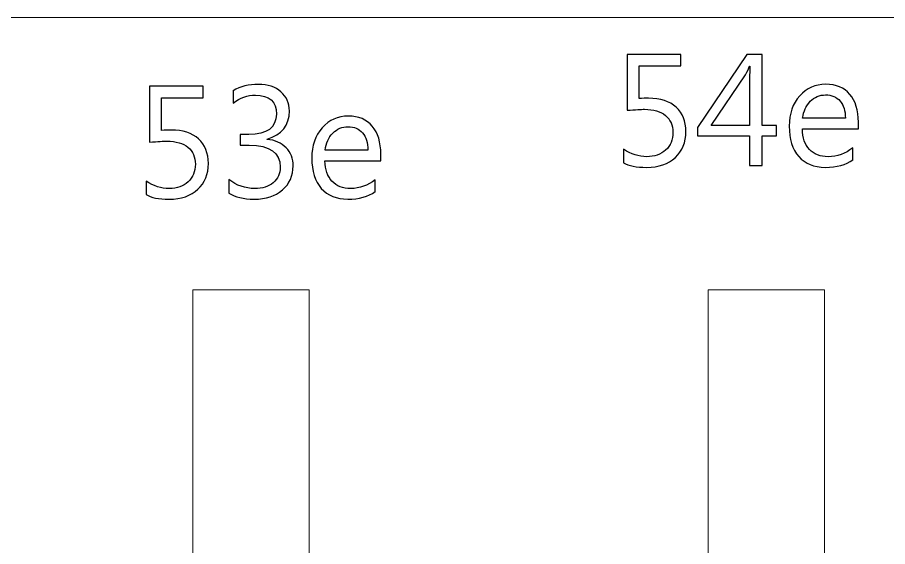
# Model space of a CAD drawing. Header units: centimetres. Extents: x -196 to 200, y -267 to 229.
# Drawn here: x -24.11 to -0.68, y 214.3 to 228.55 of the extents above; entities that cross this region are included whole.
import ezdxf

# ---------------------------------------------------------------- set-up
doc = ezdxf.new("R2010")
doc.units = ezdxf.units.CM
doc.header["$MEASUREMENT"] = 0
doc.layers.add('Camada 1', color=7, linetype='Continuous')
doc.layers.add('Camada 2', color=20, linetype='Continuous')

msp = doc.modelspace()

# ---------------------------------------------------------------- linework, layer by layer
at = {"layer": 'Camada 1', "lineweight": 9}
for points in [[(-19.381, 206.905), (-16.255, 206.905), (-16.255, 221.217), (-19.381, 221.217), (-19.381, 206.905)], [(-5.51, 206.905), (-2.383, 206.905), (-2.383, 221.217), (-5.51, 221.217), (-5.51, 206.905)]]:
    msp.add_lwpolyline(points, close=True, dxfattribs=at)
msp.add_open_spline([(-57.606, 228.547), (-57.606, 228.547), (21.941, 228.547), (21.941, 228.547), (21.941, 228.547), (21.941, 228.547), (21.941, 199.663), (21.941, 199.663), (21.941, 199.663), (21.941, 199.663), (-57.606, 199.666), (-57.606, 199.666), (-57.606, 199.666), (-57.606, 199.666), (-57.606, 228.547), (-57.606, 228.547)], degree=3, knots=[0, 0, 0, 0, 0.2, 0.2, 0.2, 0.2, 0.4, 0.4, 0.4, 0.4, 0.6, 0.6, 0.6, 0.6, 1, 1, 1, 1], dxfattribs=at)
at = {"layer": 'Camada 2'}
for points, knots in [([(-7.791, 224.635), (-7.791, 224.635), (-7.791, 224.997), (-7.791, 224.997), (-7.791, 224.997), (-7.586, 224.864), (-7.379, 224.797), (-7.168, 224.797), (-7.168, 224.797), (-6.956, 224.797), (-6.786, 224.857), (-6.657, 224.976), (-6.657, 224.976), (-6.528, 225.095), (-6.463, 225.253), (-6.463, 225.451), (-6.463, 225.451), (-6.463, 225.646), (-6.53, 225.799), (-6.661, 225.909), (-6.661, 225.909), (-6.793, 226.018), (-6.982, 226.073), (-7.228, 226.073), (-7.228, 226.073), (-7.311, 226.073), (-7.468, 226.064), (-7.697, 226.048), (-7.697, 226.048), (-7.697, 226.048), (-7.697, 227.55), (-7.697, 227.55), (-7.697, 227.55), (-7.697, 227.55), (-6.25, 227.55), (-6.25, 227.55), (-6.25, 227.55), (-6.25, 227.55), (-6.25, 227.242), (-6.25, 227.242), (-6.25, 227.242), (-6.25, 227.242), (-7.372, 227.242), (-7.372, 227.242), (-7.372, 227.242), (-7.372, 227.242), (-7.372, 226.363), (-7.372, 226.363), (-7.372, 226.363), (-7.281, 226.369), (-7.196, 226.372), (-7.118, 226.372), (-7.118, 226.372), (-6.798, 226.372), (-6.551, 226.291), (-6.376, 226.131), (-6.376, 226.131), (-6.201, 225.971), (-6.113, 225.751), (-6.113, 225.473), (-6.113, 225.473), (-6.113, 225.184), (-6.207, 224.951), (-6.396, 224.776), (-6.396, 224.776), (-6.584, 224.599), (-6.843, 224.511), (-7.171, 224.511), (-7.171, 224.511), (-7.448, 224.511), (-7.654, 224.552), (-7.791, 224.635)], [0, 0, 0, 0, 0.052632, 0.052632, 0.052632, 0.052632, 0.105263, 0.105263, 0.105263, 0.105263, 0.157895, 0.157895, 0.157895, 0.157895, 0.210526, 0.210526, 0.210526, 0.210526, 0.263158, 0.263158, 0.263158, 0.263158, 0.315789, 0.315789, 0.315789, 0.315789, 0.368421, 0.368421, 0.368421, 0.368421, 0.421053, 0.421053, 0.421053, 0.421053, 0.473684, 0.473684, 0.473684, 0.473684, 0.526316, 0.526316, 0.526316, 0.526316, 0.578947, 0.578947, 0.578947, 0.578947, 0.631579, 0.631579, 0.631579, 0.631579, 0.684211, 0.684211, 0.684211, 0.684211, 0.736842, 0.736842, 0.736842, 0.736842, 0.789474, 0.789474, 0.789474, 0.789474, 0.842105, 0.842105, 0.842105, 0.842105, 0.894737, 0.894737, 0.894737, 0.894737, 1, 1, 1, 1]), ([(-3.676, 225.356), (-3.676, 225.356), (-4.061, 225.356), (-4.061, 225.356), (-4.061, 225.356), (-4.061, 225.356), (-4.061, 224.562), (-4.061, 224.562), (-4.061, 224.562), (-4.061, 224.562), (-4.398, 224.562), (-4.398, 224.562), (-4.398, 224.562), (-4.398, 224.562), (-4.398, 225.356), (-4.398, 225.356), (-4.398, 225.356), (-4.398, 225.356), (-5.802, 225.356), (-5.802, 225.356), (-5.802, 225.356), (-5.802, 225.356), (-5.802, 225.579), (-5.802, 225.579), (-5.802, 225.579), (-5.802, 225.579), (-4.472, 227.55), (-4.472, 227.55), (-4.472, 227.55), (-4.472, 227.55), (-4.061, 227.55), (-4.061, 227.55), (-4.061, 227.55), (-4.061, 227.55), (-4.061, 225.633), (-4.061, 225.633), (-4.061, 225.633), (-4.061, 225.633), (-3.676, 225.633), (-3.676, 225.633), (-3.676, 225.633), (-3.676, 225.633), (-3.676, 225.356), (-3.676, 225.356)], [0, 0, 0, 0, 0.083333, 0.083333, 0.083333, 0.083333, 0.166667, 0.166667, 0.166667, 0.166667, 0.25, 0.25, 0.25, 0.25, 0.333333, 0.333333, 0.333333, 0.333333, 0.416667, 0.416667, 0.416667, 0.416667, 0.5, 0.5, 0.5, 0.5, 0.583333, 0.583333, 0.583333, 0.583333, 0.666667, 0.666667, 0.666667, 0.666667, 0.75, 0.75, 0.75, 0.75, 0.833333, 0.833333, 0.833333, 0.833333, 1, 1, 1, 1]), ([(-4.398, 225.633), (-4.398, 225.633), (-4.398, 226.924), (-4.398, 226.924), (-4.398, 226.924), (-4.398, 227.016), (-4.395, 227.119), (-4.389, 227.233), (-4.389, 227.233), (-4.389, 227.233), (-4.398, 227.233), (-4.398, 227.233), (-4.398, 227.233), (-4.417, 227.183), (-4.455, 227.106), (-4.512, 227.004), (-4.512, 227.004), (-4.512, 227.004), (-5.431, 225.633), (-5.431, 225.633), (-5.431, 225.633), (-5.431, 225.633), (-4.398, 225.633), (-4.398, 225.633)], [0, 0, 0, 0, 0.142857, 0.142857, 0.142857, 0.142857, 0.285714, 0.285714, 0.285714, 0.285714, 0.428571, 0.428571, 0.428571, 0.428571, 0.571429, 0.571429, 0.571429, 0.571429, 0.714286, 0.714286, 0.714286, 0.714286, 1, 1, 1, 1]), ([(-18.412, 223.816), (-18.412, 223.816), (-18.412, 224.183), (-18.412, 224.183), (-18.412, 224.183), (-18.208, 224.021), (-17.977, 223.94), (-17.72, 223.94), (-17.72, 223.94), (-17.511, 223.94), (-17.345, 223.992), (-17.22, 224.096), (-17.22, 224.096), (-17.096, 224.201), (-17.034, 224.342), (-17.034, 224.518), (-17.034, 224.518), (-17.034, 224.909), (-17.311, 225.105), (-17.865, 225.105), (-17.865, 225.105), (-17.865, 225.105), (-18.113, 225.105), (-18.113, 225.105), (-18.113, 225.105), (-18.113, 225.105), (-18.113, 225.395), (-18.113, 225.395), (-18.113, 225.395), (-18.113, 225.395), (-17.877, 225.395), (-17.877, 225.395), (-17.877, 225.395), (-17.383, 225.395), (-17.136, 225.579), (-17.136, 225.945), (-17.136, 225.945), (-17.136, 226.284), (-17.325, 226.454), (-17.702, 226.454), (-17.702, 226.454), (-17.912, 226.454), (-18.111, 226.383), (-18.297, 226.24), (-18.297, 226.24), (-18.297, 226.24), (-18.297, 226.573), (-18.297, 226.573), (-18.297, 226.573), (-18.105, 226.687), (-17.878, 226.744), (-17.617, 226.744), (-17.617, 226.744), (-17.365, 226.744), (-17.164, 226.677), (-17.012, 226.544), (-17.012, 226.544), (-16.862, 226.41), (-16.786, 226.24), (-16.786, 226.031), (-16.786, 226.031), (-16.786, 225.638), (-16.986, 225.385), (-17.386, 225.272), (-17.386, 225.272), (-17.386, 225.272), (-17.386, 225.264), (-17.386, 225.264), (-17.386, 225.264), (-17.172, 225.243), (-17.001, 225.168), (-16.874, 225.037), (-16.874, 225.037), (-16.747, 224.907), (-16.684, 224.745), (-16.684, 224.551), (-16.684, 224.551), (-16.684, 224.282), (-16.78, 224.066), (-16.973, 223.901), (-16.973, 223.901), (-17.165, 223.736), (-17.419, 223.654), (-17.734, 223.654), (-17.734, 223.654), (-18.018, 223.654), (-18.244, 223.708), (-18.412, 223.816)], [0, 0, 0, 0, 0.043478, 0.043478, 0.043478, 0.043478, 0.086957, 0.086957, 0.086957, 0.086957, 0.130435, 0.130435, 0.130435, 0.130435, 0.173913, 0.173913, 0.173913, 0.173913, 0.217391, 0.217391, 0.217391, 0.217391, 0.26087, 0.26087, 0.26087, 0.26087, 0.304348, 0.304348, 0.304348, 0.304348, 0.347826, 0.347826, 0.347826, 0.347826, 0.391304, 0.391304, 0.391304, 0.391304, 0.434783, 0.434783, 0.434783, 0.434783, 0.478261, 0.478261, 0.478261, 0.478261, 0.521739, 0.521739, 0.521739, 0.521739, 0.565217, 0.565217, 0.565217, 0.565217, 0.608696, 0.608696, 0.608696, 0.608696, 0.652174, 0.652174, 0.652174, 0.652174, 0.695652, 0.695652, 0.695652, 0.695652, 0.73913, 0.73913, 0.73913, 0.73913, 0.782609, 0.782609, 0.782609, 0.782609, 0.826087, 0.826087, 0.826087, 0.826087, 0.869565, 0.869565, 0.869565, 0.869565, 0.913043, 0.913043, 0.913043, 0.913043, 1, 1, 1, 1]), ([(-1.47, 225.544), (-1.47, 225.544), (-2.977, 225.544), (-2.977, 225.544), (-2.977, 225.544), (-2.971, 225.305), (-2.907, 225.121), (-2.785, 224.992), (-2.785, 224.992), (-2.663, 224.861), (-2.495, 224.797), (-2.282, 224.797), (-2.282, 224.797), (-2.041, 224.797), (-1.821, 224.877), (-1.619, 225.036), (-1.619, 225.036), (-1.619, 225.036), (-1.619, 224.716), (-1.619, 224.716), (-1.619, 224.716), (-1.806, 224.579), (-2.055, 224.511), (-2.363, 224.511), (-2.363, 224.511), (-2.664, 224.511), (-2.9, 224.608), (-3.073, 224.802), (-3.073, 224.802), (-3.245, 224.996), (-3.331, 225.269), (-3.331, 225.621), (-3.331, 225.621), (-3.331, 225.953), (-3.237, 226.224), (-3.048, 226.433), (-3.048, 226.433), (-2.86, 226.643), (-2.627, 226.747), (-2.347, 226.747), (-2.347, 226.747), (-2.068, 226.747), (-1.852, 226.657), (-1.699, 226.476), (-1.699, 226.476), (-1.546, 226.296), (-1.47, 226.044), (-1.47, 225.723), (-1.47, 225.723), (-1.47, 225.723), (-1.47, 225.544), (-1.47, 225.544)], [0, 0, 0, 0, 0.071429, 0.071429, 0.071429, 0.071429, 0.142857, 0.142857, 0.142857, 0.142857, 0.214286, 0.214286, 0.214286, 0.214286, 0.285714, 0.285714, 0.285714, 0.285714, 0.357143, 0.357143, 0.357143, 0.357143, 0.428571, 0.428571, 0.428571, 0.428571, 0.5, 0.5, 0.5, 0.5, 0.571429, 0.571429, 0.571429, 0.571429, 0.642857, 0.642857, 0.642857, 0.642857, 0.714286, 0.714286, 0.714286, 0.714286, 0.785714, 0.785714, 0.785714, 0.785714, 0.857143, 0.857143, 0.857143, 0.857143, 1, 1, 1, 1]), ([(-20.644, 223.778), (-20.644, 223.778), (-20.644, 224.14), (-20.644, 224.14), (-20.644, 224.14), (-20.44, 224.007), (-20.232, 223.94), (-20.021, 223.94), (-20.021, 223.94), (-19.81, 223.94), (-19.64, 224), (-19.51, 224.119), (-19.51, 224.119), (-19.382, 224.238), (-19.317, 224.397), (-19.317, 224.594), (-19.317, 224.594), (-19.317, 224.789), (-19.383, 224.942), (-19.515, 225.052), (-19.515, 225.052), (-19.647, 225.161), (-19.835, 225.216), (-20.082, 225.216), (-20.082, 225.216), (-20.165, 225.216), (-20.321, 225.207), (-20.55, 225.191), (-20.55, 225.191), (-20.55, 225.191), (-20.55, 226.693), (-20.55, 226.693), (-20.55, 226.693), (-20.55, 226.693), (-19.104, 226.693), (-19.104, 226.693), (-19.104, 226.693), (-19.104, 226.693), (-19.104, 226.385), (-19.104, 226.385), (-19.104, 226.385), (-19.104, 226.385), (-20.226, 226.385), (-20.226, 226.385), (-20.226, 226.385), (-20.226, 226.385), (-20.226, 225.506), (-20.226, 225.506), (-20.226, 225.506), (-20.134, 225.512), (-20.05, 225.515), (-19.971, 225.515), (-19.971, 225.515), (-19.652, 225.515), (-19.404, 225.434), (-19.229, 225.274), (-19.229, 225.274), (-19.054, 225.114), (-18.967, 224.894), (-18.967, 224.616), (-18.967, 224.616), (-18.967, 224.327), (-19.061, 224.094), (-19.249, 223.919), (-19.249, 223.919), (-19.438, 223.742), (-19.697, 223.654), (-20.025, 223.654), (-20.025, 223.654), (-20.301, 223.654), (-20.508, 223.695), (-20.644, 223.778)], [0, 0, 0, 0, 0.052632, 0.052632, 0.052632, 0.052632, 0.105263, 0.105263, 0.105263, 0.105263, 0.157895, 0.157895, 0.157895, 0.157895, 0.210526, 0.210526, 0.210526, 0.210526, 0.263158, 0.263158, 0.263158, 0.263158, 0.315789, 0.315789, 0.315789, 0.315789, 0.368421, 0.368421, 0.368421, 0.368421, 0.421053, 0.421053, 0.421053, 0.421053, 0.473684, 0.473684, 0.473684, 0.473684, 0.526316, 0.526316, 0.526316, 0.526316, 0.578947, 0.578947, 0.578947, 0.578947, 0.631579, 0.631579, 0.631579, 0.631579, 0.684211, 0.684211, 0.684211, 0.684211, 0.736842, 0.736842, 0.736842, 0.736842, 0.789474, 0.789474, 0.789474, 0.789474, 0.842105, 0.842105, 0.842105, 0.842105, 0.894737, 0.894737, 0.894737, 0.894737, 1, 1, 1, 1]), ([(-1.82, 225.834), (-1.821, 226.032), (-1.869, 226.186), (-1.963, 226.296), (-1.963, 226.296), (-2.057, 226.406), (-2.187, 226.461), (-2.353, 226.461), (-2.353, 226.461), (-2.514, 226.461), (-2.651, 226.404), (-2.764, 226.288), (-2.764, 226.288), (-2.876, 226.172), (-2.946, 226.021), (-2.972, 225.834), (-2.972, 225.834), (-2.972, 225.834), (-1.82, 225.834), (-1.82, 225.834)], [0, 0, 0, 0, 0.166667, 0.166667, 0.166667, 0.166667, 0.333333, 0.333333, 0.333333, 0.333333, 0.5, 0.5, 0.5, 0.5, 0.666667, 0.666667, 0.666667, 0.666667, 1, 1, 1, 1]), ([(-14.324, 224.687), (-14.324, 224.687), (-15.83, 224.687), (-15.83, 224.687), (-15.83, 224.687), (-15.824, 224.448), (-15.76, 224.264), (-15.639, 224.135), (-15.639, 224.135), (-15.516, 224.005), (-15.349, 223.94), (-15.135, 223.94), (-15.135, 223.94), (-14.895, 223.94), (-14.674, 224.02), (-14.473, 224.179), (-14.473, 224.179), (-14.473, 224.179), (-14.473, 223.859), (-14.473, 223.859), (-14.473, 223.859), (-14.66, 223.722), (-14.908, 223.654), (-15.216, 223.654), (-15.216, 223.654), (-15.517, 223.654), (-15.754, 223.751), (-15.926, 223.945), (-15.926, 223.945), (-16.098, 224.139), (-16.184, 224.412), (-16.184, 224.764), (-16.184, 224.764), (-16.184, 225.096), (-16.09, 225.367), (-15.902, 225.577), (-15.902, 225.577), (-15.713, 225.786), (-15.48, 225.89), (-15.201, 225.89), (-15.201, 225.89), (-14.922, 225.89), (-14.706, 225.8), (-14.553, 225.619), (-14.553, 225.619), (-14.4, 225.439), (-14.324, 225.188), (-14.324, 224.866), (-14.324, 224.866), (-14.324, 224.866), (-14.324, 224.687), (-14.324, 224.687)], [0, 0, 0, 0, 0.071429, 0.071429, 0.071429, 0.071429, 0.142857, 0.142857, 0.142857, 0.142857, 0.214286, 0.214286, 0.214286, 0.214286, 0.285714, 0.285714, 0.285714, 0.285714, 0.357143, 0.357143, 0.357143, 0.357143, 0.428571, 0.428571, 0.428571, 0.428571, 0.5, 0.5, 0.5, 0.5, 0.571429, 0.571429, 0.571429, 0.571429, 0.642857, 0.642857, 0.642857, 0.642857, 0.714286, 0.714286, 0.714286, 0.714286, 0.785714, 0.785714, 0.785714, 0.785714, 0.857143, 0.857143, 0.857143, 0.857143, 1, 1, 1, 1]), ([(-14.674, 224.977), (-14.675, 225.175), (-14.723, 225.329), (-14.817, 225.439), (-14.817, 225.439), (-14.91, 225.55), (-15.041, 225.604), (-15.207, 225.604), (-15.207, 225.604), (-15.368, 225.604), (-15.505, 225.547), (-15.617, 225.431), (-15.617, 225.431), (-15.73, 225.315), (-15.8, 225.164), (-15.826, 224.977), (-15.826, 224.977), (-15.826, 224.977), (-14.674, 224.977), (-14.674, 224.977)], [0, 0, 0, 0, 0.166667, 0.166667, 0.166667, 0.166667, 0.333333, 0.333333, 0.333333, 0.333333, 0.5, 0.5, 0.5, 0.5, 0.666667, 0.666667, 0.666667, 0.666667, 1, 1, 1, 1])]:
    msp.add_open_spline(points, degree=3, knots=knots, dxfattribs=at)
at = {"layer": 'Camada 2', "lineweight": 9}
for points, knots in [([(-7.791, 224.635), (-7.791, 224.635), (-7.791, 224.997), (-7.791, 224.997), (-7.791, 224.997), (-7.586, 224.864), (-7.379, 224.797), (-7.168, 224.797), (-7.168, 224.797), (-6.956, 224.797), (-6.786, 224.857), (-6.657, 224.976), (-6.657, 224.976), (-6.528, 225.095), (-6.463, 225.253), (-6.463, 225.451), (-6.463, 225.451), (-6.463, 225.646), (-6.53, 225.799), (-6.661, 225.909), (-6.661, 225.909), (-6.793, 226.018), (-6.982, 226.073), (-7.228, 226.073), (-7.228, 226.073), (-7.311, 226.073), (-7.468, 226.064), (-7.697, 226.048), (-7.697, 226.048), (-7.697, 226.048), (-7.697, 227.55), (-7.697, 227.55), (-7.697, 227.55), (-7.697, 227.55), (-6.25, 227.55), (-6.25, 227.55), (-6.25, 227.55), (-6.25, 227.55), (-6.25, 227.242), (-6.25, 227.242), (-6.25, 227.242), (-6.25, 227.242), (-7.372, 227.242), (-7.372, 227.242), (-7.372, 227.242), (-7.372, 227.242), (-7.372, 226.363), (-7.372, 226.363), (-7.372, 226.363), (-7.281, 226.369), (-7.196, 226.372), (-7.118, 226.372), (-7.118, 226.372), (-6.798, 226.372), (-6.551, 226.291), (-6.376, 226.131), (-6.376, 226.131), (-6.201, 225.971), (-6.113, 225.751), (-6.113, 225.473), (-6.113, 225.473), (-6.113, 225.184), (-6.207, 224.951), (-6.396, 224.776), (-6.396, 224.776), (-6.584, 224.599), (-6.843, 224.511), (-7.171, 224.511), (-7.171, 224.511), (-7.448, 224.511), (-7.654, 224.552), (-7.791, 224.635)], [0, 0, 0, 0, 0.052632, 0.052632, 0.052632, 0.052632, 0.105263, 0.105263, 0.105263, 0.105263, 0.157895, 0.157895, 0.157895, 0.157895, 0.210526, 0.210526, 0.210526, 0.210526, 0.263158, 0.263158, 0.263158, 0.263158, 0.315789, 0.315789, 0.315789, 0.315789, 0.368421, 0.368421, 0.368421, 0.368421, 0.421053, 0.421053, 0.421053, 0.421053, 0.473684, 0.473684, 0.473684, 0.473684, 0.526316, 0.526316, 0.526316, 0.526316, 0.578947, 0.578947, 0.578947, 0.578947, 0.631579, 0.631579, 0.631579, 0.631579, 0.684211, 0.684211, 0.684211, 0.684211, 0.736842, 0.736842, 0.736842, 0.736842, 0.789474, 0.789474, 0.789474, 0.789474, 0.842105, 0.842105, 0.842105, 0.842105, 0.894737, 0.894737, 0.894737, 0.894737, 1, 1, 1, 1]), ([(-3.676, 225.356), (-3.676, 225.356), (-4.061, 225.356), (-4.061, 225.356), (-4.061, 225.356), (-4.061, 225.356), (-4.061, 224.562), (-4.061, 224.562), (-4.061, 224.562), (-4.061, 224.562), (-4.398, 224.562), (-4.398, 224.562), (-4.398, 224.562), (-4.398, 224.562), (-4.398, 225.356), (-4.398, 225.356), (-4.398, 225.356), (-4.398, 225.356), (-5.802, 225.356), (-5.802, 225.356), (-5.802, 225.356), (-5.802, 225.356), (-5.802, 225.579), (-5.802, 225.579), (-5.802, 225.579), (-5.802, 225.579), (-4.472, 227.55), (-4.472, 227.55), (-4.472, 227.55), (-4.472, 227.55), (-4.061, 227.55), (-4.061, 227.55), (-4.061, 227.55), (-4.061, 227.55), (-4.061, 225.633), (-4.061, 225.633), (-4.061, 225.633), (-4.061, 225.633), (-3.676, 225.633), (-3.676, 225.633), (-3.676, 225.633), (-3.676, 225.633), (-3.676, 225.356), (-3.676, 225.356)], [0, 0, 0, 0, 0.083333, 0.083333, 0.083333, 0.083333, 0.166667, 0.166667, 0.166667, 0.166667, 0.25, 0.25, 0.25, 0.25, 0.333333, 0.333333, 0.333333, 0.333333, 0.416667, 0.416667, 0.416667, 0.416667, 0.5, 0.5, 0.5, 0.5, 0.583333, 0.583333, 0.583333, 0.583333, 0.666667, 0.666667, 0.666667, 0.666667, 0.75, 0.75, 0.75, 0.75, 0.833333, 0.833333, 0.833333, 0.833333, 1, 1, 1, 1]), ([(-4.398, 225.633), (-4.398, 225.633), (-4.398, 226.924), (-4.398, 226.924), (-4.398, 226.924), (-4.398, 227.016), (-4.395, 227.119), (-4.389, 227.233), (-4.389, 227.233), (-4.389, 227.233), (-4.398, 227.233), (-4.398, 227.233), (-4.398, 227.233), (-4.417, 227.183), (-4.455, 227.106), (-4.512, 227.004), (-4.512, 227.004), (-4.512, 227.004), (-5.431, 225.633), (-5.431, 225.633), (-5.431, 225.633), (-5.431, 225.633), (-4.398, 225.633), (-4.398, 225.633)], [0, 0, 0, 0, 0.142857, 0.142857, 0.142857, 0.142857, 0.285714, 0.285714, 0.285714, 0.285714, 0.428571, 0.428571, 0.428571, 0.428571, 0.571429, 0.571429, 0.571429, 0.571429, 0.714286, 0.714286, 0.714286, 0.714286, 1, 1, 1, 1]), ([(-18.412, 223.816), (-18.412, 223.816), (-18.412, 224.183), (-18.412, 224.183), (-18.412, 224.183), (-18.208, 224.021), (-17.977, 223.94), (-17.72, 223.94), (-17.72, 223.94), (-17.511, 223.94), (-17.345, 223.992), (-17.22, 224.096), (-17.22, 224.096), (-17.096, 224.201), (-17.034, 224.342), (-17.034, 224.518), (-17.034, 224.518), (-17.034, 224.909), (-17.311, 225.105), (-17.865, 225.105), (-17.865, 225.105), (-17.865, 225.105), (-18.113, 225.105), (-18.113, 225.105), (-18.113, 225.105), (-18.113, 225.105), (-18.113, 225.395), (-18.113, 225.395), (-18.113, 225.395), (-18.113, 225.395), (-17.877, 225.395), (-17.877, 225.395), (-17.877, 225.395), (-17.383, 225.395), (-17.136, 225.579), (-17.136, 225.945), (-17.136, 225.945), (-17.136, 226.284), (-17.325, 226.454), (-17.702, 226.454), (-17.702, 226.454), (-17.912, 226.454), (-18.111, 226.383), (-18.297, 226.24), (-18.297, 226.24), (-18.297, 226.24), (-18.297, 226.573), (-18.297, 226.573), (-18.297, 226.573), (-18.105, 226.687), (-17.878, 226.744), (-17.617, 226.744), (-17.617, 226.744), (-17.365, 226.744), (-17.164, 226.677), (-17.012, 226.544), (-17.012, 226.544), (-16.862, 226.41), (-16.786, 226.24), (-16.786, 226.031), (-16.786, 226.031), (-16.786, 225.638), (-16.986, 225.385), (-17.386, 225.272), (-17.386, 225.272), (-17.386, 225.272), (-17.386, 225.264), (-17.386, 225.264), (-17.386, 225.264), (-17.172, 225.243), (-17.001, 225.168), (-16.874, 225.037), (-16.874, 225.037), (-16.747, 224.907), (-16.684, 224.745), (-16.684, 224.551), (-16.684, 224.551), (-16.684, 224.282), (-16.78, 224.066), (-16.973, 223.901), (-16.973, 223.901), (-17.165, 223.736), (-17.419, 223.654), (-17.734, 223.654), (-17.734, 223.654), (-18.018, 223.654), (-18.244, 223.708), (-18.412, 223.816)], [0, 0, 0, 0, 0.043478, 0.043478, 0.043478, 0.043478, 0.086957, 0.086957, 0.086957, 0.086957, 0.130435, 0.130435, 0.130435, 0.130435, 0.173913, 0.173913, 0.173913, 0.173913, 0.217391, 0.217391, 0.217391, 0.217391, 0.26087, 0.26087, 0.26087, 0.26087, 0.304348, 0.304348, 0.304348, 0.304348, 0.347826, 0.347826, 0.347826, 0.347826, 0.391304, 0.391304, 0.391304, 0.391304, 0.434783, 0.434783, 0.434783, 0.434783, 0.478261, 0.478261, 0.478261, 0.478261, 0.521739, 0.521739, 0.521739, 0.521739, 0.565217, 0.565217, 0.565217, 0.565217, 0.608696, 0.608696, 0.608696, 0.608696, 0.652174, 0.652174, 0.652174, 0.652174, 0.695652, 0.695652, 0.695652, 0.695652, 0.73913, 0.73913, 0.73913, 0.73913, 0.782609, 0.782609, 0.782609, 0.782609, 0.826087, 0.826087, 0.826087, 0.826087, 0.869565, 0.869565, 0.869565, 0.869565, 0.913043, 0.913043, 0.913043, 0.913043, 1, 1, 1, 1]), ([(-1.47, 225.544), (-1.47, 225.544), (-2.977, 225.544), (-2.977, 225.544), (-2.977, 225.544), (-2.971, 225.305), (-2.907, 225.121), (-2.785, 224.992), (-2.785, 224.992), (-2.663, 224.861), (-2.495, 224.797), (-2.282, 224.797), (-2.282, 224.797), (-2.041, 224.797), (-1.821, 224.877), (-1.619, 225.036), (-1.619, 225.036), (-1.619, 225.036), (-1.619, 224.716), (-1.619, 224.716), (-1.619, 224.716), (-1.806, 224.579), (-2.055, 224.511), (-2.363, 224.511), (-2.363, 224.511), (-2.664, 224.511), (-2.9, 224.608), (-3.073, 224.802), (-3.073, 224.802), (-3.245, 224.996), (-3.331, 225.269), (-3.331, 225.621), (-3.331, 225.621), (-3.331, 225.953), (-3.237, 226.224), (-3.048, 226.433), (-3.048, 226.433), (-2.86, 226.643), (-2.627, 226.747), (-2.347, 226.747), (-2.347, 226.747), (-2.068, 226.747), (-1.852, 226.657), (-1.699, 226.476), (-1.699, 226.476), (-1.546, 226.296), (-1.47, 226.044), (-1.47, 225.723), (-1.47, 225.723), (-1.47, 225.723), (-1.47, 225.544), (-1.47, 225.544)], [0, 0, 0, 0, 0.071429, 0.071429, 0.071429, 0.071429, 0.142857, 0.142857, 0.142857, 0.142857, 0.214286, 0.214286, 0.214286, 0.214286, 0.285714, 0.285714, 0.285714, 0.285714, 0.357143, 0.357143, 0.357143, 0.357143, 0.428571, 0.428571, 0.428571, 0.428571, 0.5, 0.5, 0.5, 0.5, 0.571429, 0.571429, 0.571429, 0.571429, 0.642857, 0.642857, 0.642857, 0.642857, 0.714286, 0.714286, 0.714286, 0.714286, 0.785714, 0.785714, 0.785714, 0.785714, 0.857143, 0.857143, 0.857143, 0.857143, 1, 1, 1, 1]), ([(-20.644, 223.778), (-20.644, 223.778), (-20.644, 224.14), (-20.644, 224.14), (-20.644, 224.14), (-20.44, 224.007), (-20.232, 223.94), (-20.021, 223.94), (-20.021, 223.94), (-19.81, 223.94), (-19.64, 224), (-19.51, 224.119), (-19.51, 224.119), (-19.382, 224.238), (-19.317, 224.397), (-19.317, 224.594), (-19.317, 224.594), (-19.317, 224.789), (-19.383, 224.942), (-19.515, 225.052), (-19.515, 225.052), (-19.647, 225.161), (-19.835, 225.216), (-20.082, 225.216), (-20.082, 225.216), (-20.165, 225.216), (-20.321, 225.207), (-20.55, 225.191), (-20.55, 225.191), (-20.55, 225.191), (-20.55, 226.693), (-20.55, 226.693), (-20.55, 226.693), (-20.55, 226.693), (-19.104, 226.693), (-19.104, 226.693), (-19.104, 226.693), (-19.104, 226.693), (-19.104, 226.385), (-19.104, 226.385), (-19.104, 226.385), (-19.104, 226.385), (-20.226, 226.385), (-20.226, 226.385), (-20.226, 226.385), (-20.226, 226.385), (-20.226, 225.506), (-20.226, 225.506), (-20.226, 225.506), (-20.134, 225.512), (-20.05, 225.515), (-19.971, 225.515), (-19.971, 225.515), (-19.652, 225.515), (-19.404, 225.434), (-19.229, 225.274), (-19.229, 225.274), (-19.054, 225.114), (-18.967, 224.894), (-18.967, 224.616), (-18.967, 224.616), (-18.967, 224.327), (-19.061, 224.094), (-19.249, 223.919), (-19.249, 223.919), (-19.438, 223.742), (-19.697, 223.654), (-20.025, 223.654), (-20.025, 223.654), (-20.301, 223.654), (-20.508, 223.695), (-20.644, 223.778)], [0, 0, 0, 0, 0.052632, 0.052632, 0.052632, 0.052632, 0.105263, 0.105263, 0.105263, 0.105263, 0.157895, 0.157895, 0.157895, 0.157895, 0.210526, 0.210526, 0.210526, 0.210526, 0.263158, 0.263158, 0.263158, 0.263158, 0.315789, 0.315789, 0.315789, 0.315789, 0.368421, 0.368421, 0.368421, 0.368421, 0.421053, 0.421053, 0.421053, 0.421053, 0.473684, 0.473684, 0.473684, 0.473684, 0.526316, 0.526316, 0.526316, 0.526316, 0.578947, 0.578947, 0.578947, 0.578947, 0.631579, 0.631579, 0.631579, 0.631579, 0.684211, 0.684211, 0.684211, 0.684211, 0.736842, 0.736842, 0.736842, 0.736842, 0.789474, 0.789474, 0.789474, 0.789474, 0.842105, 0.842105, 0.842105, 0.842105, 0.894737, 0.894737, 0.894737, 0.894737, 1, 1, 1, 1]), ([(-1.82, 225.834), (-1.821, 226.032), (-1.869, 226.186), (-1.963, 226.296), (-1.963, 226.296), (-2.057, 226.406), (-2.187, 226.461), (-2.353, 226.461), (-2.353, 226.461), (-2.514, 226.461), (-2.651, 226.404), (-2.764, 226.288), (-2.764, 226.288), (-2.876, 226.172), (-2.946, 226.021), (-2.972, 225.834), (-2.972, 225.834), (-2.972, 225.834), (-1.82, 225.834), (-1.82, 225.834)], [0, 0, 0, 0, 0.166667, 0.166667, 0.166667, 0.166667, 0.333333, 0.333333, 0.333333, 0.333333, 0.5, 0.5, 0.5, 0.5, 0.666667, 0.666667, 0.666667, 0.666667, 1, 1, 1, 1]), ([(-14.324, 224.687), (-14.324, 224.687), (-15.83, 224.687), (-15.83, 224.687), (-15.83, 224.687), (-15.824, 224.448), (-15.76, 224.264), (-15.639, 224.135), (-15.639, 224.135), (-15.516, 224.005), (-15.349, 223.94), (-15.135, 223.94), (-15.135, 223.94), (-14.895, 223.94), (-14.674, 224.02), (-14.473, 224.179), (-14.473, 224.179), (-14.473, 224.179), (-14.473, 223.859), (-14.473, 223.859), (-14.473, 223.859), (-14.66, 223.722), (-14.908, 223.654), (-15.216, 223.654), (-15.216, 223.654), (-15.517, 223.654), (-15.754, 223.751), (-15.926, 223.945), (-15.926, 223.945), (-16.098, 224.139), (-16.184, 224.412), (-16.184, 224.764), (-16.184, 224.764), (-16.184, 225.096), (-16.09, 225.367), (-15.902, 225.577), (-15.902, 225.577), (-15.713, 225.786), (-15.48, 225.89), (-15.201, 225.89), (-15.201, 225.89), (-14.922, 225.89), (-14.706, 225.8), (-14.553, 225.619), (-14.553, 225.619), (-14.4, 225.439), (-14.324, 225.188), (-14.324, 224.866), (-14.324, 224.866), (-14.324, 224.866), (-14.324, 224.687), (-14.324, 224.687)], [0, 0, 0, 0, 0.071429, 0.071429, 0.071429, 0.071429, 0.142857, 0.142857, 0.142857, 0.142857, 0.214286, 0.214286, 0.214286, 0.214286, 0.285714, 0.285714, 0.285714, 0.285714, 0.357143, 0.357143, 0.357143, 0.357143, 0.428571, 0.428571, 0.428571, 0.428571, 0.5, 0.5, 0.5, 0.5, 0.571429, 0.571429, 0.571429, 0.571429, 0.642857, 0.642857, 0.642857, 0.642857, 0.714286, 0.714286, 0.714286, 0.714286, 0.785714, 0.785714, 0.785714, 0.785714, 0.857143, 0.857143, 0.857143, 0.857143, 1, 1, 1, 1]), ([(-14.674, 224.977), (-14.675, 225.175), (-14.723, 225.329), (-14.817, 225.439), (-14.817, 225.439), (-14.91, 225.55), (-15.041, 225.604), (-15.207, 225.604), (-15.207, 225.604), (-15.368, 225.604), (-15.505, 225.547), (-15.617, 225.431), (-15.617, 225.431), (-15.73, 225.315), (-15.8, 225.164), (-15.826, 224.977), (-15.826, 224.977), (-15.826, 224.977), (-14.674, 224.977), (-14.674, 224.977)], [0, 0, 0, 0, 0.166667, 0.166667, 0.166667, 0.166667, 0.333333, 0.333333, 0.333333, 0.333333, 0.5, 0.5, 0.5, 0.5, 0.666667, 0.666667, 0.666667, 0.666667, 1, 1, 1, 1])]:
    msp.add_open_spline(points, degree=3, knots=knots, dxfattribs=at)

doc.saveas('drawing.dxf')
